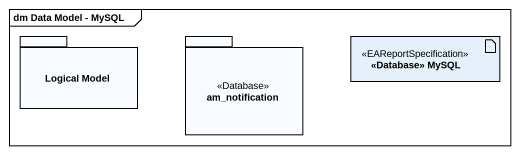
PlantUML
@startuml
mainframe dm Data Model - MySQL
package "Logical Model" as Logical_Model {
}
package am_notification <<Database>> {
}
artifact "<<Database>> MySQL" as Database_MySQL <<EAReportSpecification>>
@enduml
